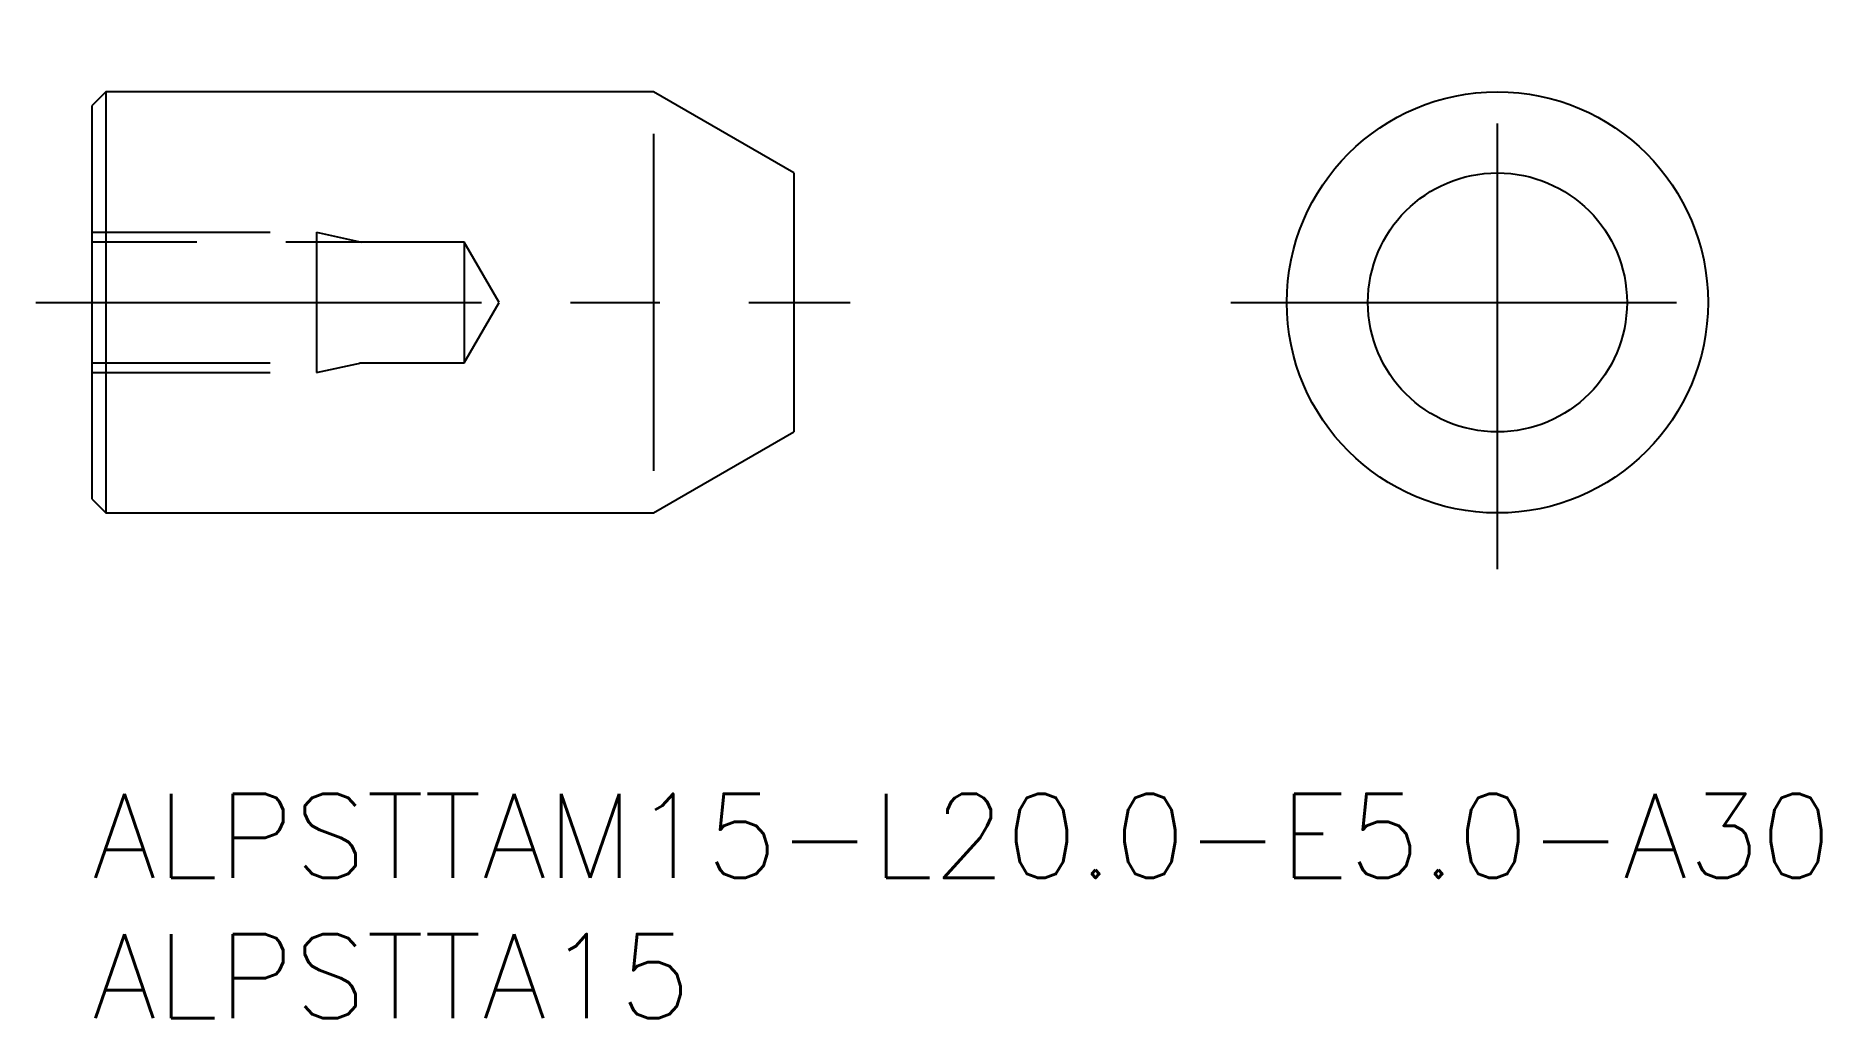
# Model space of a CAD drawing. Extents: x -2 to 61.6, y -8 to 27.
import ezdxf

# ---------------------------------------------------------------- set-up
doc = ezdxf.new("R2010")
doc.units = 0
doc.header["$LTSCALE"] = 0.5
doc.linetypes.add('CENTER', pattern=[50.8, 31.75, -6.35, 6.35, -6.35])
doc.linetypes.add('DASHED', pattern=[19.05, 12.7, -6.35])
for name, color, linetype in [('MSM_CENTER', 1, 'CENTER'), ('MSM_CONTINUOUS', 7, 'CONTINUOUS'), ('MSM_DASHED', 4, 'DASHED'), ('MSM_NARROW', 5, 'CONTINUOUS'), ('MSM_PART_NUMBER', 7, 'CONTINUOUS')]:
    doc.layers.add(name, color=color, linetype=linetype)
doc.styles.get("Standard").update_dxf_attribs({"font": 'txt.shx', "height": 3, "bigfont": 'bigfont.shx'})

# ---------------------------------------------------------------- blocks, each defined once
blk = doc.blocks.new('*U13')
at = {"layer": 'MSM_PART_NUMBER'}
blk.add_text('ALPSTTAM15-L20.0-E5.0-A30', height=3, dxfattribs=at).set_placement((0, -3))
blk = doc.blocks.new('*U14')
at = {"layer": 'MSM_PART_NUMBER'}
blk.add_text('ALPSTTA15', height=3, dxfattribs=at).set_placement((0, -8))

msp = doc.modelspace()

# ---------------------------------------------------------------- linework, layer by layer
at = {"layer": 'MSM_CENTER'}
for p, q in [((50.054, 8), (50.054, 27)), ((-2, 17.5), (27, 17.5)), ((40.554, 17.5), (59.554, 17.5))]:
    msp.add_line(p, q, dxfattribs=at)
at = {"layer": 'MSM_CONTINUOUS'}
for p, q in [((0.5, 25), (0, 24.5)), ((20, 25), (0.5, 25)), ((0.5, 25), (0.5, 10)), ((25, 22.113), (20, 25)), ((0, 24.5), (0, 10.5)), ((25, 22.113), (25, 12.887)), ((20, 10), (25, 12.887)), ((0, 10.5), (0.5, 10)), ((0.5, 10), (20, 10))]:
    msp.add_line(p, q, dxfattribs=at)
for radius in [7.5, 4.613]:
    msp.add_circle((50.054, 17.5), radius, dxfattribs=at)
at = {"layer": 'MSM_DASHED'}
for p, q in [((0, 20), (8, 20)), ((8, 20), (8, 15)), ((8, 20), (9.6, 19.65)), ((13.259, 19.65), (0, 19.65)), ((14.5, 17.5), (13.259, 19.65)), ((13.259, 19.65), (13.259, 15.35)), ((13.259, 15.35), (14.5, 17.5)), ((0, 15.35), (13.259, 15.35)), ((8, 15), (9.6, 15.35)), ((0, 15), (8, 15))]:
    msp.add_line(p, q, dxfattribs=at)
at = {"layer": 'MSM_NARROW'}
msp.add_line((20, 23.5), (20, 11.5), dxfattribs=at)

# ---------------------------------------------------------------- block references
at = {"layer": 'MSM_CONTINUOUS'}
for name in ['*U13', '*U14']:
    msp.add_blockref(name, (0, 0), dxfattribs=at)

doc.saveas('drawing.dxf')
